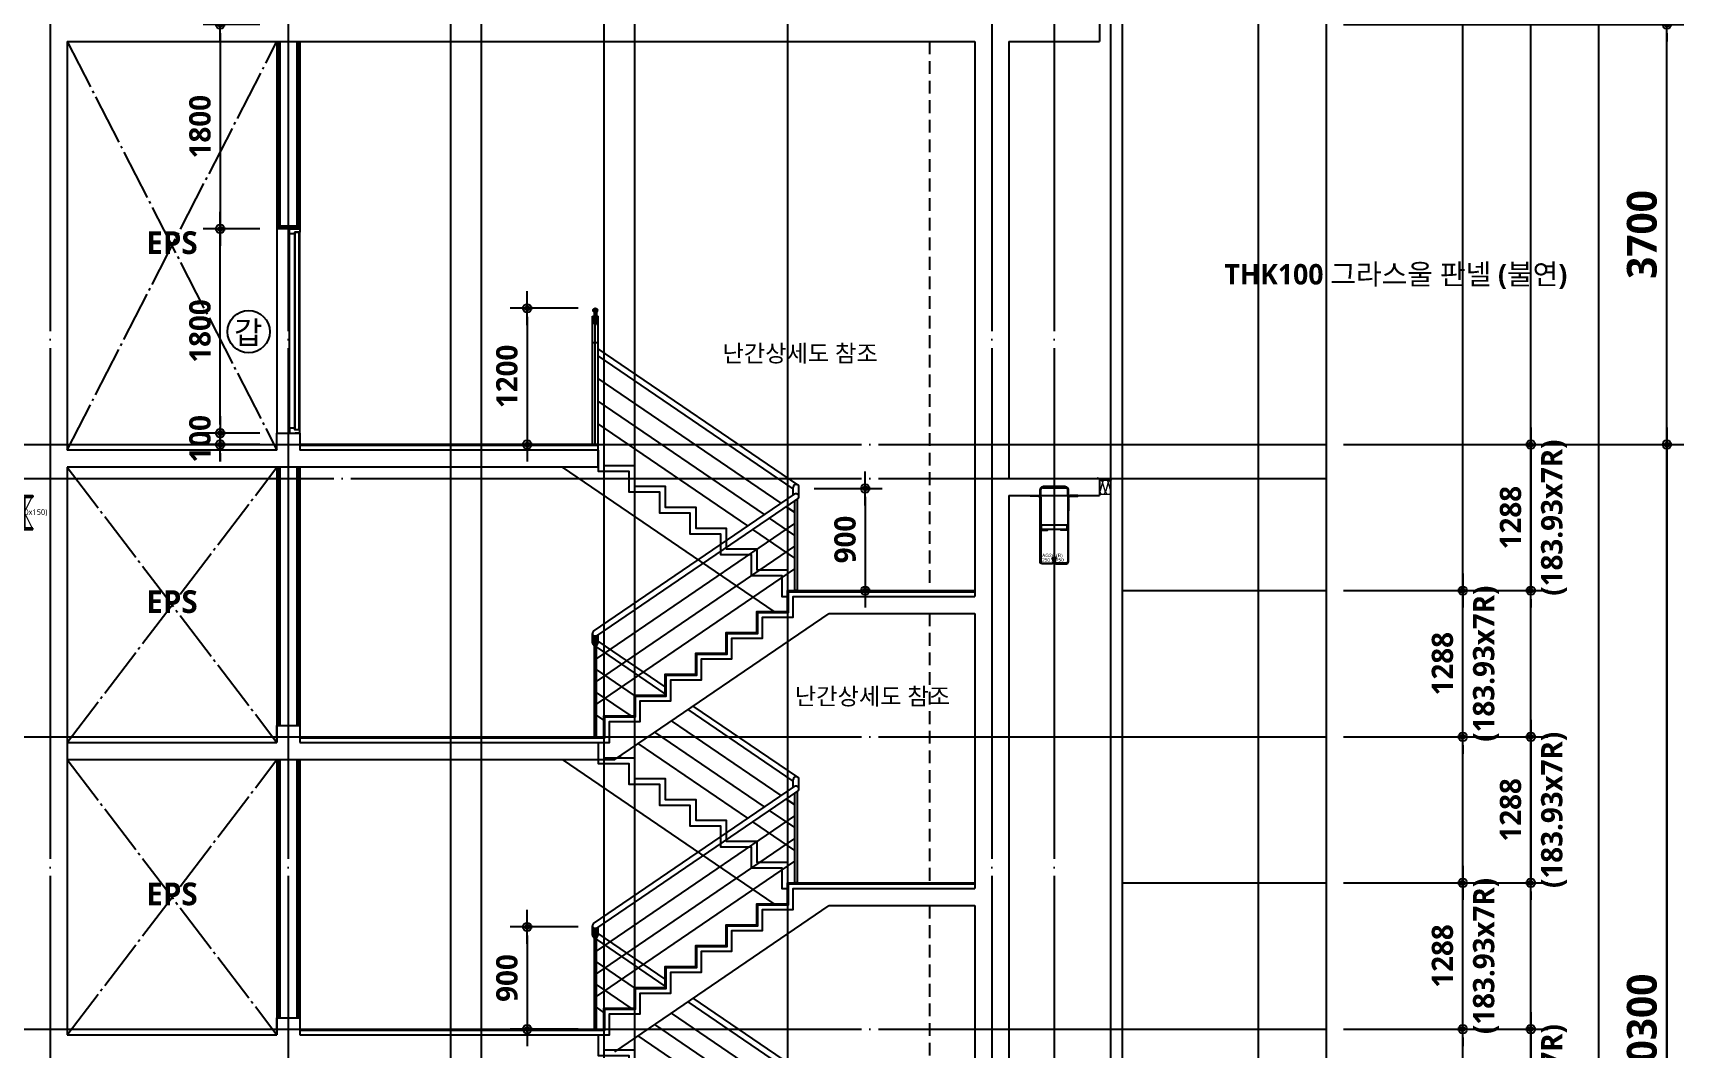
# Model space of a CAD drawing. Header units: millimetres. Extents: x 0 to 356400, y 0 to 68257.
# Drawn here: x 19825 to 34375, y 46675 to 55625 of the extents above; entities that cross this region are included whole.
import ezdxf
from ezdxf.enums import TextEntityAlignment as Align

# ---------------------------------------------------------------- set-up
doc = ezdxf.new("R2010")
doc.units = ezdxf.units.MM
doc.header["$LTSCALE"] = 75
for name, pattern in [('CEN', [62, 60, -1, 0, -1]), ('HID', [2.3, 1.5, -0.8]), ('STD_SHAFT', [7.3, 6, -0.5, 0.3, -0.5])]:
    doc.linetypes.add(name, pattern=pattern)
doc.layers.get('Defpoints').update_dxf_attribs({"color": 161})
for name, color, linetype in [('##좌굴방지', 6, 'Continuous'), ('A-ANNO-LEAD', 4, 'Continuous'), ('A-ANNO-SYMB', 7, 'Continuous'), ('A-ANNO-TEXT1', 7, 'Continuous'), ('A-ANNO-TITL', 7, 'Continuous'), ('A-CEN', 1, 'CEN'), ('A-DOOR', 4, 'Continuous'), ('A-FIN-TYP1', 6, 'Continuous'), ('A-FLOR-GW', 6, 'Continuous'), ('A-FLOR-OPEN-BELO', 6, 'STD_SHAFT'), ('A-FLOR-STRA-SUB', 9, 'Continuous'), ('A-SECT-ELEV', 8, 'Continuous'), ('A-SECT-Hrail1', 8, 'Continuous'), ('A-SECT-Hrail2', 6, 'Continuous'), ('A-SECT-STAIRS', 4, 'Continuous'), ('A-ST-AXIS-CEN', 252, 'CEN'), ('A-ST-AXIS-DIM', 7, 'Continuous'), ('A-ST-CONC', 2, 'Continuous'), ('A-WALL-DRY1', 7, 'Continuous'), ('LEADER', 7, 'Continuous'), ('철골', 2, 'Continuous')]:
    doc.layers.add(name, color=color, linetype=linetype)
doc.layers.add('A-XXXX-INSL2', color=8, linetype='Continuous', lineweight=18)
doc.layers.add('A-XXXX-STL', color=3, linetype='Continuous', lineweight=25)
doc.layers.add('A-XXXX-NPLT', color=144, linetype='Continuous', lineweight=15, plot=False)
for name, color, linetype, plot in [('Defpoint', 161, 'Continuous', False), ('G(그리드1)', 185, 'Continuous', False), ('G(그리드2)', 235, 'Continuous', False)]:
    doc.layers.add(name, color=color, linetype=linetype, plot=plot)
doc.styles.add('2020음성 1차', font='NanumGothicBold.ttf')
doc.styles.add('SH_대대리576', font='')
doc.styles.add('SH_진천_나눔', font='NanumGothicBold.ttf')
doc.styles.get("Standard").update_dxf_attribs({"font": 'arial.ttf'})
doc.styles.add('맑은고딕', font='malgun.ttf')
doc.styles.get('SH_대대리576').set_extended_font_data('NanumGothic', bold=True)
doc.dimstyles.new('SHP 75', dxfattribs={"dimscale": 75, "dimtxt": 3.5, "dimasz": 1, "dimexe": 2, "dimexo": 2, "dimgap": 1, "dimtad": 1, "dimdec": 0, "dimzin": 0, "dimdsep": 46, "dimtxsty": 'SH_대대리576', "dimblk": 'DIMDOT', "dimcen": 0.09, "dimclrd": 256, "dimclre": 256, "dimclrt": 3, "dimadec": 0, "dimazin": 1, "dimtfac": 1, "dimtdec": 0, "dimtix": 1, "dimtmove": 2, "dimatfit": 0, "dimldrblk": 'DIMDOT', "dimfxl": 1, "dimtfillclr": 3, "dimtolj": 1, "dimtzin": 0, "dimlwd": -1, "dimlwe": -1, "dimarcsym": 0})
doc.dimstyles.new('SHP 75 (in)', dxfattribs={"dimscale": 75, "dimtxt": 2.5, "dimasz": 1, "dimexe": 2, "dimexo": 2, "dimgap": 1, "dimtad": 1, "dimdec": 0, "dimzin": 0, "dimdsep": 46, "dimtxsty": 'SH_대대리576', "dimblk": 'DIMDOT', "dimblk1": 'NONE', "dimblk2": 'DIMDOT', "dimcen": 0.09, "dimclrd": 256, "dimclre": 256, "dimclrt": 3, "dimadec": 0, "dimazin": 1, "dimtfac": 1, "dimtdec": 0, "dimtix": 1, "dimtmove": 2, "dimatfit": 0, "dimldrblk": 'DIMDOT', "dimfxl": 1, "dimtfillclr": 3, "dimtolj": 1, "dimtzin": 0, "dimlwd": -1, "dimlwe": -1, "dimarcsym": 0})
pattern_1 = [(45, (-6816.6069, -6684.5902), (-0.25, 0.25), [])]

# ---------------------------------------------------------------- blocks, each defined once
blk = doc.blocks.new('DIMDOT')
at = {"color": 0}
blk.add_line((-2, 0), (2, 0), dxfattribs=at)
for radius in [0.5, 0.25]:
    blk.add_circle((0, 0), radius, dxfattribs=at)
blk = doc.blocks.new('*D5509')
at = {"layer": 'A-ST-AXIS-DIM'}
for p, q in [((31375, 52000), (34375, 52000)), ((34225, 51925), (34225, 41775)), ((31375, 41700), (34375, 41700))]:
    blk.add_line(p, q, dxfattribs=at)
at = {"layer": 'Defpoints', "color": 0}
for p in [(31225, 52000), (31225, 41700), (34225, 41700)]:
    blk.add_point(p, dxfattribs=at)
at = {"layer": 'A-ST-AXIS-DIM', "linetype": 'ByBlock', "xscale": 75, "yscale": 75, "zscale": 75}
for p, rotation in [((34225, 52000), 90), ((34225, 41700), 270)]:
    blk.add_blockref('DIMDOT', p, dxfattribs=dict(at, rotation=rotation))
at = {"layer": 'A-ST-AXIS-DIM', "color": 3, "insert": (34005, 46850), "char_height": 262.5, "attachment_point": 5, "rotation": 90, "style": 'SH_진천_나눔'}
blk.add_mtext('\\A1;10300', dxfattribs=at)
blk = doc.blocks.new('*D5513')
at = {"layer": 'A-ST-AXIS-DIM'}
for p, q in [((33025, 46925), (33025, 47000)), ((31375, 46850), (33175, 46850)), ((33025, 46850), (33025, 45563)), ((31375, 45563), (33175, 45563)), ((33025, 45488), (33025, 45413))]:
    blk.add_line(p, q, dxfattribs=at)
at = {"layer": 'Defpoints', "color": 0}
for p in [(31225, 46850), (31225, 45563), (33025, 45563)]:
    blk.add_point(p, dxfattribs=at)
at = {"layer": 'A-ST-AXIS-DIM', "linetype": 'ByBlock', "xscale": 75, "yscale": 75, "zscale": 75}
for p, rotation in [((33025, 46850), 270), ((33025, 45563), 90)]:
    blk.add_blockref('DIMDOT', p, dxfattribs=dict(at, rotation=rotation))
at = {"layer": 'A-ST-AXIS-DIM', "color": 3, "char_height": 187.5, "attachment_point": 5, "rotation": 90, "style": 'SH_대대리576'}
for s, insert in [('\\A1;(183.93x7R)', (33230, 46206)), ('\\A1;1288', (32847, 46206))]:
    blk.add_mtext(s, dxfattribs=dict(at, insert=insert))
blk = doc.blocks.new('_None')
blk = doc.blocks.new('*D5514')
at = {"layer": 'A-ST-AXIS-DIM'}
for p, q in [((32425, 48213), (32425, 48288)), ((31375, 48138), (32575, 48138)), ((32425, 46850), (32425, 48138)), ((31375, 46850), (32575, 46850)), ((32425, 46775), (32425, 46700))]:
    blk.add_line(p, q, dxfattribs=at)
at = {"layer": 'Defpoints', "color": 0}
for p in [(31225, 48138), (32425, 48138), (31225, 46850)]:
    blk.add_point(p, dxfattribs=at)
at = {"layer": 'A-ST-AXIS-DIM', "linetype": 'ByBlock', "xscale": 75, "yscale": 75, "zscale": 75}
for p, rotation in [((32425, 48138), 270), ((32425, 46850), 90)]:
    blk.add_blockref('DIMDOT', p, dxfattribs=dict(at, rotation=rotation))
at = {"layer": 'A-ST-AXIS-DIM', "color": 3, "char_height": 187.5, "attachment_point": 5, "rotation": 90, "style": 'SH_대대리576'}
for s, insert in [('\\A1;(183.93x7R)', (32630, 47494)), ('\\A1;1288', (32247, 47494))]:
    blk.add_mtext(s, dxfattribs=dict(at, insert=insert))
blk = doc.blocks.new('*D5515')
at = {"layer": 'A-ST-AXIS-DIM'}
for p, q in [((33025, 49500), (33025, 49575)), ((31375, 49425), (33175, 49425)), ((33025, 49425), (33025, 48138)), ((31375, 48138), (33175, 48138)), ((33025, 48063), (33025, 47988))]:
    blk.add_line(p, q, dxfattribs=at)
at = {"layer": 'Defpoints', "color": 0}
for p in [(31225, 49425), (31225, 48138), (33025, 48138)]:
    blk.add_point(p, dxfattribs=at)
at = {"layer": 'A-ST-AXIS-DIM', "linetype": 'ByBlock', "xscale": 75, "yscale": 75, "zscale": 75}
for p, rotation in [((33025, 49425), 270), ((33025, 48138), 90)]:
    blk.add_blockref('DIMDOT', p, dxfattribs=dict(at, rotation=rotation))
at = {"layer": 'A-ST-AXIS-DIM', "color": 3, "char_height": 187.5, "attachment_point": 5, "rotation": 90, "style": 'SH_대대리576'}
for s, insert in [('\\A1;(183.93x7R)', (33230, 48781)), ('\\A1;1288', (32847, 48781))]:
    blk.add_mtext(s, dxfattribs=dict(at, insert=insert))
blk = doc.blocks.new('*D5516')
at = {"layer": 'A-ST-AXIS-DIM'}
for p, q in [((32425, 50788), (32425, 50863)), ((31375, 50713), (32575, 50713)), ((32425, 49425), (32425, 50713)), ((31375, 49425), (32575, 49425)), ((32425, 49350), (32425, 49275))]:
    blk.add_line(p, q, dxfattribs=at)
at = {"layer": 'Defpoints', "color": 0}
for p in [(31225, 50713), (32425, 50713), (31225, 49425)]:
    blk.add_point(p, dxfattribs=at)
at = {"layer": 'A-ST-AXIS-DIM', "linetype": 'ByBlock', "xscale": 75, "yscale": 75, "zscale": 75}
for p, rotation in [((32425, 50713), 270), ((32425, 49425), 90)]:
    blk.add_blockref('DIMDOT', p, dxfattribs=dict(at, rotation=rotation))
at = {"layer": 'A-ST-AXIS-DIM', "color": 3, "char_height": 187.5, "attachment_point": 5, "rotation": 90, "style": 'SH_대대리576'}
for s, insert in [('\\A1;(183.93x7R)', (32630, 50069)), ('\\A1;1288', (32247, 50069))]:
    blk.add_mtext(s, dxfattribs=dict(at, insert=insert))
blk = doc.blocks.new('*D5517')
at = {"layer": 'A-ST-AXIS-DIM'}
for p, q in [((33025, 52075), (33025, 52150)), ((31375, 52000), (33175, 52000)), ((33025, 52000), (33025, 50713)), ((31375, 50713), (33175, 50713)), ((33025, 50638), (33025, 50563))]:
    blk.add_line(p, q, dxfattribs=at)
at = {"layer": 'Defpoints', "color": 0}
for p in [(31225, 52000), (31225, 50713), (33025, 50713)]:
    blk.add_point(p, dxfattribs=at)
at = {"layer": 'A-ST-AXIS-DIM', "linetype": 'ByBlock', "xscale": 75, "yscale": 75, "zscale": 75}
for p, rotation in [((33025, 52000), 270), ((33025, 50713), 90)]:
    blk.add_blockref('DIMDOT', p, dxfattribs=dict(at, rotation=rotation))
at = {"layer": 'A-ST-AXIS-DIM', "color": 3, "char_height": 187.5, "attachment_point": 5, "rotation": 90, "style": 'SH_대대리576'}
for s, insert in [('\\A1;(183.93x7R)', (33230, 51356)), ('\\A1;1288', (32847, 51356))]:
    blk.add_mtext(s, dxfattribs=dict(at, insert=insert))
blk = doc.blocks.new('*D5540')
at = {"layer": 'A-ST-AXIS-DIM'}
for p, q in [((24630, 53200), (24030, 53200)), ((24180, 53125), (24180, 52075)), ((24630, 52000), (24030, 52000))]:
    blk.add_line(p, q, dxfattribs=at)
at = {"layer": 'Defpoints', "color": 0}
for p in [(24780, 53200), (24180, 52000), (24780, 52000)]:
    blk.add_point(p, dxfattribs=at)
at = {"layer": 'A-ST-AXIS-DIM', "linetype": 'ByBlock', "xscale": 75, "yscale": 75, "zscale": 75}
for p, rotation in [((24180, 53200), 90), ((24180, 52000), 270)]:
    blk.add_blockref('DIMDOT', p, dxfattribs=dict(at, rotation=rotation))
at = {"layer": 'A-ST-AXIS-DIM', "color": 3, "insert": (24002, 52600), "char_height": 187.5, "attachment_point": 5, "rotation": 90, "style": 'SH_대대리576'}
blk.add_mtext('\\A1;1200', dxfattribs=at)
blk = doc.blocks.new('*D5541')
at = {"layer": 'A-ST-AXIS-DIM'}
for p, q in [((31375, 55700), (34375, 55700)), ((34225, 52075), (34225, 55625)), ((31375, 52000), (34375, 52000))]:
    blk.add_line(p, q, dxfattribs=at)
at = {"layer": 'Defpoints', "color": 0}
for p in [(31225, 55700), (34225, 55700), (31225, 52000)]:
    blk.add_point(p, dxfattribs=at)
at = {"layer": 'A-ST-AXIS-DIM', "linetype": 'ByBlock', "xscale": 75, "yscale": 75, "zscale": 75}
for p, rotation in [((34225, 55700), 90), ((34225, 52000), 270)]:
    blk.add_blockref('DIMDOT', p, dxfattribs=dict(at, rotation=rotation))
at = {"layer": 'A-ST-AXIS-DIM', "color": 3, "insert": (34005, 53850), "char_height": 262.5, "attachment_point": 5, "rotation": 90, "style": 'SH_진천_나눔'}
blk.add_mtext('\\A1;3700', dxfattribs=at)
blk = doc.blocks.new('*D5542')
at = {"layer": 'A-ST-AXIS-DIM'}
for p, q in [((34225, 56375), (34225, 56450)), ((31375, 56300), (34375, 56300)), ((34225, 56300), (34225, 55700)), ((31375, 55700), (34375, 55700)), ((34225, 55625), (34225, 55550))]:
    blk.add_line(p, q, dxfattribs=at)
at = {"layer": 'Defpoints', "color": 0}
for p in [(31225, 56300), (31225, 55700), (34225, 55700)]:
    blk.add_point(p, dxfattribs=at)
at = {"layer": 'A-ST-AXIS-DIM', "linetype": 'ByBlock', "xscale": 75, "yscale": 75, "zscale": 75}
for p, rotation in [((34225, 56300), 270), ((34225, 55700), 90)]:
    blk.add_blockref('DIMDOT', p, dxfattribs=dict(at, rotation=rotation))
at = {"layer": 'A-ST-AXIS-DIM', "color": 3, "insert": (34005, 56000), "char_height": 262.5, "attachment_point": 5, "rotation": 90, "style": 'SH_진천_나눔'}
blk.add_mtext('\\A1;600', dxfattribs=at)
blk = doc.blocks.new('*D5545')
at = {"layer": 'A-ST-AXIS-DIM'}
for p, q in [((24630, 47750), (24030, 47750)), ((24180, 47675), (24180, 46925)), ((24630, 46850), (24030, 46850))]:
    blk.add_line(p, q, dxfattribs=at)
at = {"layer": 'Defpoints', "color": 0}
for p in [(24780, 47750), (24180, 46850), (24780, 46850)]:
    blk.add_point(p, dxfattribs=at)
at = {"layer": 'A-ST-AXIS-DIM', "linetype": 'ByBlock', "xscale": 75, "yscale": 75, "zscale": 75}
for p, rotation in [((24180, 47750), 90), ((24180, 46850), 270)]:
    blk.add_blockref('DIMDOT', p, dxfattribs=dict(at, rotation=rotation))
at = {"layer": 'A-ST-AXIS-DIM', "color": 3, "insert": (24002, 47300), "char_height": 187.5, "attachment_point": 5, "rotation": 90, "style": 'SH_대대리576'}
blk.add_mtext('\\A1;900', dxfattribs=at)
blk = doc.blocks.new('*D5546')
at = {"layer": 'A-ST-AXIS-DIM'}
for p, q in [((26710, 51613), (27310, 51613)), ((27160, 51538), (27160, 50788)), ((26710, 50713), (27310, 50713))]:
    blk.add_line(p, q, dxfattribs=at)
at = {"layer": 'Defpoints', "color": 0}
for p in [(26560, 51613), (26560, 50713), (27160, 50713)]:
    blk.add_point(p, dxfattribs=at)
at = {"layer": 'A-ST-AXIS-DIM', "linetype": 'ByBlock', "xscale": 75, "yscale": 75, "zscale": 75}
for p, rotation in [((27160, 51613), 90), ((27160, 50713), 270)]:
    blk.add_blockref('DIMDOT', p, dxfattribs=dict(at, rotation=rotation))
at = {"layer": 'A-ST-AXIS-DIM', "color": 3, "insert": (26982, 51163), "char_height": 187.5, "attachment_point": 5, "rotation": 90, "style": 'SH_대대리576'}
blk.add_mtext('\\A1;900', dxfattribs=at)
blk = doc.blocks.new('G$C21FA9DC6')
at = {"layer": 'A-XXXX-NPLT'}
for p, q in [((135, 300), (285, 0)), ((135, 0), (285, 300))]:
    blk.add_line(p, q, dxfattribs=at)
at = {"layer": '철골', "ltscale": 3}
for p, q in [((135, 300), (285, 300)), ((135, 300), (135, 287)), ((285, 300), (285, 287)), ((206, 287), (135, 287)), ((206, 13), (206, 287)), ((214, 13), (214, 287)), ((214, 287), (285, 287)), ((206, 13), (135, 13)), ((135, 0), (135, 13)), ((135, 0), (285, 0)), ((285, 13), (214, 13)), ((285, 0), (285, 13))]:
    blk.add_line(p, q, dxfattribs=at)
at = {"layer": 'A-XXXX-NPLT', "style": '맑은고딕'}
blk.add_text('SB0(300x150)', height=50, dxfattribs=at).set_placement((206, 150), align=Align.MIDDLE)
blk = doc.blocks.new('G$CC3CFE1D9')
at = {"layer": 'A-DOOR'}
for p, q in [((0, 1755), (0, 1800)), ((0, 0), (0, 1755)), ((47, 45), (47, 1770)), ((87, 30), (87, 1770)), ((90, 0), (90, 1770)), ((0, 45), (0, 0))]:
    blk.add_line(p, q, dxfattribs=at)
for points in [[(0, 1800), (90, 1800), (90, 1770), (47, 1770), (47, 1755), (0, 1755)], [(49, 30), (49, 1770), (87, 1770)], [(49, 30), (49, 1770), (87, 1770)], [(0, 0), (90, 0), (90, 30), (47, 30), (47, 45), (0, 45)], [(87, 0), (49, 0)], [(87, 0), (49, 0)]]:
    blk.add_lwpolyline(points, dxfattribs=at)
blk = doc.blocks.new('*D6727')
at = {"layer": 'A-ST-AXIS-DIM'}
for p, q in [((21475, 52175), (21475, 52250)), ((21825, 52100), (21325, 52100)), ((21475, 52100), (21475, 52000)), ((21825, 52000), (21325, 52000)), ((21475, 51925), (21475, 51850))]:
    blk.add_line(p, q, dxfattribs=at)
at = {"layer": 'Defpoints', "color": 0}
for p in [(21975, 52100), (21475, 52000), (21975, 52000)]:
    blk.add_point(p, dxfattribs=at)
at = {"layer": 'A-ST-AXIS-DIM', "linetype": 'ByBlock', "xscale": 75, "yscale": 75, "zscale": 75}
for p, rotation in [((21475, 52100), 270), ((21475, 52000), 90)]:
    blk.add_blockref('DIMDOT', p, dxfattribs=dict(at, rotation=rotation))
at = {"layer": 'A-ST-AXIS-DIM', "color": 3, "insert": (21297, 52050), "char_height": 187.5, "attachment_point": 5, "rotation": 90, "style": 'SH_대대리576'}
blk.add_mtext('\\A1;100', dxfattribs=at)
blk = doc.blocks.new('*D6730')
at = {"layer": 'A-ST-AXIS-DIM'}
for p, q in [((21825, 53900), (21325, 53900)), ((21475, 52175), (21475, 53825)), ((21825, 52100), (21325, 52100))]:
    blk.add_line(p, q, dxfattribs=at)
at = {"layer": 'Defpoints', "color": 0}
for p in [(21475, 53900), (21975, 53900), (21975, 52100)]:
    blk.add_point(p, dxfattribs=at)
at = {"layer": 'A-ST-AXIS-DIM', "linetype": 'ByBlock', "xscale": 75, "yscale": 75, "zscale": 75}
for p, rotation in [((21475, 53900), 90), ((21475, 52100), 270)]:
    blk.add_blockref('DIMDOT', p, dxfattribs=dict(at, rotation=rotation))
at = {"layer": 'A-ST-AXIS-DIM', "color": 3, "insert": (21297, 53000), "char_height": 187.5, "attachment_point": 5, "rotation": 90, "style": 'SH_대대리576'}
blk.add_mtext('\\A1;1800', dxfattribs=at)
blk = doc.blocks.new('*D6731')
at = {"layer": 'A-ST-AXIS-DIM'}
for p, q in [((21825, 55700), (21325, 55700)), ((21475, 55625), (21475, 53975)), ((21825, 53900), (21325, 53900))]:
    blk.add_line(p, q, dxfattribs=at)
at = {"layer": 'Defpoints', "color": 0}
for p in [(21975, 55700), (21475, 53900), (21975, 53900)]:
    blk.add_point(p, dxfattribs=at)
at = {"layer": 'A-ST-AXIS-DIM', "linetype": 'ByBlock', "xscale": 75, "yscale": 75, "zscale": 75}
for p, rotation in [((21475, 55700), 90), ((21475, 53900), 270)]:
    blk.add_blockref('DIMDOT', p, dxfattribs=dict(at, rotation=rotation))
at = {"layer": 'A-ST-AXIS-DIM', "color": 3, "insert": (21297, 54800), "char_height": 187.5, "attachment_point": 5, "rotation": 90, "style": 'SH_대대리576'}
blk.add_mtext('\\A1;1800', dxfattribs=at)
blk = doc.blocks.new('갑종 TEXT100')
at = {"layer": 'A-ANNO-SYMB'}
blk.add_circle((0, 0), 280, dxfattribs=at)
at = {"layer": 'A-ANNO-TITL', "style": '2020음성 1차'}
blk.add_text('갑 ', height=300, dxfattribs=at).set_placement((46, -10), align=Align.MIDDLE_CENTER)
blk = doc.blocks.new('G$C6436FE37')
h = blk.add_hatch()
h.set_pattern_fill('ANSI31', color=252, scale=0.1, angle=45, style=0)
h.set_pattern_definition(pattern_1)
h.paths.add_polyline_path([(84, 594), (84, 629), (90, 629), (90, 594)])
h = blk.add_hatch()
h.set_pattern_fill('ANSI31', color=252, scale=0.1, angle=45, style=0)
h.set_pattern_definition(pattern_1)
h.paths.add_polyline_path([(184, 675), (234, 675), (234, 669), (184, 669)])
h = blk.add_hatch()
h.set_pattern_fill('ANSI31', color=252, scale=0.1, angle=45, style=0)
h.set_pattern_definition(pattern_1)
h.paths.add_polyline_path([(334, 594), (334, 629), (328, 629), (328, 594)])
at = {"layer": '##좌굴방지'}
for points in [[(328, 302), (90, 302), (90, 296), (150, 296), (150, 302)], [(98, 302), (98, 342), (320, 342), (320, 302)], [(328, 302), (328, 296), (268, 296), (268, 302)]]:
    blk.add_lwpolyline(points, dxfattribs=at)
at = {"color": 2, "linetype": 'Continuous'}
for p, q in [((84, 594), (84, 654)), ((84, 594), (90, 594)), ((90, 594), (90, 654)), ((105, 675), (313, 675)), ((105, 669), (313, 669)), ((328, 594), (328, 654)), ((334, 594), (328, 594)), ((334, 594), (334, 654))]:
    blk.add_line(p, q, dxfattribs=at)
at = {"color": 3, "linetype": 'Continuous'}
for p, q in [((109, 675), (109, 684)), ((109, 684), (309, 684)), ((109, 675), (309, 675)), ((309, 675), (309, 684))]:
    blk.add_line(p, q, dxfattribs=at)
at = {"color": 7, "linetype": 'Continuous'}
for p, q in [((84, 575), (84, 465)), ((334, 575), (334, 465))]:
    blk.add_line(p, q, dxfattribs=at)
at = {"color": 2, "linetype": 'Continuous'}
for points in [[(191, 54), (196, 56), (208, 24, -0.520567), (191, 0), (102, 0, -0.414214), (84, 18), (84, 580, 0.413373), (70, 594), (0, 594), (0, 600), (70, 600, -0.413938), (90, 580), (90, 18, 0.414214), (102, 6), (191, 6, 0.520567), (202, 22)], [(227, 54), (222, 56), (210, 24, 0.520567), (227, 0), (316, 0, 0.414214), (334, 18), (334, 580, -0.413373), (348, 594), (418, 594), (418, 600), (348, 600, 0.413938), (328, 580), (328, 18, -0.414214), (316, 6), (227, 6, -0.520567), (216, 22)]]:
    blk.add_lwpolyline(points, format="xyb", close=True, dxfattribs=at)
for centre, radius, start, end in [((105, 654), 21, 90, 180), ((105, 654), 15, 90, 180), ((313, 654), 21, 0, 90), ((313, 654), 15, 0, 90)]:
    blk.add_arc(centre, radius, start, end, dxfattribs=at)
at = {"layer": 'Defpoint', "linetype": 'Continuous'}
for s, p in [('AG2A (R)', (102, 73)), ('250 X 750', (102, 33))]:
    blk.add_text(s, height=30, dxfattribs=at).set_placement(p, align=Align.MIDDLE_LEFT)

msp = doc.modelspace()

# ---------------------------------------------------------------- linework, layer by layer
at = {"layer": 'A-ANNO-LEAD'}
msp.add_lwpolyline([(29425, 53500, 0, 46.9, 0), (29565.6, 53500, 0, 0, 0), (30325, 53500, 0, 0, 0)], format="xyseb", dxfattribs=at)
at = {"layer": 'A-CEN'}
for p, q in [((19975, 57500), (19975, 9200)), ((22075, 57500), (22075, 9200)), ((28275, 57500), (28275, 9200)), ((13325, 52000), (31225, 52000)), ((13325, 51700), (31225, 51700)), ((29425, 50712.5), (31225, 50712.5)), ((13325, 49425), (31225, 49425)), ((29425, 48137.5), (31225, 48137.5)), ((13325, 46850), (31225, 46850))]:
    msp.add_line(p, q, dxfattribs=at)
at = {"layer": 'A-FIN-TYP1'}
for p, q in [((24805, 52000), (22175, 52000)), ((24805, 51991), (22175, 51991)), ((24805, 51991), (24805, 52000))]:
    msp.add_line(p, q, dxfattribs=at)
for points in [[(22175, 49425), (24855, 49425), (24855, 49608.9), (25125, 49608.9), (25125, 49792.9), (25395, 49792.9), (25395, 49976.8), (25665, 49976.8), (25665, 50160.7), (25935, 50160.7), (25935, 50344.6), (26205, 50344.6), (26205, 50528.6), (26475, 50528.6), (26475, 50712.5), (28125, 50712.5)], [(22175, 49416), (24864, 49416), (24864, 49599.9), (25134, 49599.9), (25134, 49783.9), (25404, 49783.9), (25404, 49967.8), (25674, 49967.8), (25674, 50151.7), (25944, 50151.7), (25944, 50335.6), (26214, 50335.6), (26214, 50519.6), (26484, 50519.6), (26484, 50703.5), (28125, 50703.5)], [(22175, 46850), (24855, 46850), (24855, 47033.9), (25125, 47033.9), (25125, 47217.9), (25395, 47217.9), (25395, 47401.8), (25665, 47401.8), (25665, 47585.7), (25935, 47585.7), (25935, 47769.6), (26205, 47769.6), (26205, 47953.6), (26475, 47953.6), (26475, 48137.5), (28125, 48137.5)], [(22175, 46841), (24864, 46841), (24864, 47024.9), (25134, 47024.9), (25134, 47208.9), (25404, 47208.9), (25404, 47392.8), (25674, 47392.8), (25674, 47576.7), (25944, 47576.7), (25944, 47760.6), (26214, 47760.6), (26214, 47944.6), (26484, 47944.6), (26484, 48128.5), (28125, 48128.5)]]:
    msp.add_lwpolyline(points, dxfattribs=at)
at = {"layer": 'A-FLOR-GW'}
msp.add_lwpolyline([(29325, 21700), (29325, 56200), (29025, 56200), (29025, 56300), (29425, 56300), (29425, 21700)], dxfattribs=at)
at = {"layer": 'A-FLOR-OPEN-BELO'}
for p, q in [((20125, 51950), (21975, 55550)), ((20125, 55550), (21975, 51950)), ((20125, 49375), (21975, 51800)), ((20125, 51800), (21975, 49375)), ((20125, 46800), (21975, 49225)), ((20125, 49225), (21975, 46800))]:
    msp.add_line(p, q, dxfattribs=at)
at = {"layer": 'A-FLOR-OPEN-BELO', "linetype": 'HID'}
for p, q in [((27725, 55550), (27725, 50712.5)), ((27725, 50512.5), (27725, 48137.5)), ((27725, 47937.5), (27725, 45562.5))]:
    msp.add_line(p, q, dxfattribs=at)
at = {"layer": 'A-FLOR-STRA-SUB', "color": 250}
msp.add_lwpolyline([(25000, 49258.2), (25000, 49241.1), (24980, 49241.1), (24980, 49244.6)], dxfattribs=at)
at = {"layer": 'A-SECT-ELEV'}
msp.add_line((21975, 53900), (21975, 52100), dxfattribs=at)
at = {"layer": 'A-SECT-Hrail1'}
for p, q in [((26564.1, 51643.8), (24805, 52842.1)), ((26525, 51609.9), (24805, 52781.6)), ((26418.8, 51482.3), (24805, 52581.6)), ((26272, 51382.3), (24805, 52381.6)), ((26125.2, 51282.3), (24805, 52181.6)), ((26540, 51399.7), (26463.2, 51452)), ((26540, 50999.7), (26169.6, 51252)), ((26540, 51199.7), (26316.4, 51352)), ((24755, 50253.9), (24755, 50335.6)), ((24770, 50230.4), (24765.9, 50233.2)), ((25395, 49804.7), (24790, 50216.8)), ((24805, 50253.9), (24805, 50322.4)), ((25395, 49865.2), (24805, 50267.1)), ((25125, 49788.6), (24790, 50016.8)), ((25095.2, 49608.9), (24790, 49816.8)), ((24855, 49572.5), (24790, 49616.8)), ((26525, 49034.9), (25598.6, 49666)), ((26564.1, 49068.8), (25643, 49696.2)), ((26418.8, 48907.3), (25451.8, 49566)), ((26125.2, 48707.3), (25158.2, 49366)), ((26272, 48807.3), (25305, 49466)), ((26540, 48624.7), (26316.4, 48777)), ((26540, 48824.7), (26463.2, 48877)), ((26540, 48424.7), (26169.6, 48677)), ((24755, 47678.9), (24755, 47760.6)), ((24805, 47678.9), (24805, 47747.4)), ((24770, 47655.4), (24765.9, 47658.2)), ((25395, 47229.7), (24790, 47641.8)), ((25395, 47290.2), (24805, 47692.1)), ((25125, 47213.6), (24790, 47441.8)), ((25095.2, 47033.9), (24790, 47241.8)), ((24855, 46997.5), (24790, 47041.8)), ((26525, 46459.9), (25598.6, 47091)), ((26564.1, 46493.8), (25643, 47121.2)), ((26272, 46232.3), (25305, 46891)), ((26418.8, 46332.3), (25451.8, 46991)), ((26125.2, 46132.3), (25158.2, 46791))]:
    msp.add_line(p, q, dxfattribs=at)
for points in [[(24770, 50312.7), (24770, 50231), (24770, 50230.4), (24770, 49425), (24790, 49425), (24790, 50216.8), (24790, 50231), (24790, 50312.7, -0.2087122)], [(24770, 47737.7), (24770, 47656), (24770, 47655.4), (24770, 46850), (24790, 46850), (24790, 47641.8), (24790, 47656), (24790, 47737.7, -0.2087122)]]:
    msp.add_lwpolyline(points, format="xyb", close=True, dxfattribs=at)
for centre, start, end in [((24780, 50253.9), 180, 246.42182), ((24780, 50253.9), 293.57818, 0), ((24780, 47678.9), 180, 246.42182), ((24780, 47678.9), 293.57818, 0)]:
    msp.add_arc(centre, 25, start, end, dxfattribs=at)
at = {"layer": 'A-SECT-Hrail2'}
for p, q in [((24755, 53130), (24805, 53130)), ((24755, 52000), (24755, 53130)), ((24770, 53164.8), (24770, 53130)), ((24770, 53130), (24770, 53060)), ((24780, 52000), (24780, 53200)), ((24790, 53164.8), (24790, 53130)), ((24790, 53130), (24790, 53060)), ((24805, 52000), (24805, 53130)), ((24770, 53060), (24790, 53060)), ((24765.9, 50356.3), (26535.9, 51562)), ((24794.1, 50315), (26564.1, 51520.7)), ((26525, 51554.6), (26525, 51623.1)), ((26575, 51554.6), (26575, 51623.1)), ((24790, 50112.2), (26540, 51304.3)), ((24790, 49912.2), (26540, 51104.3)), ((24790, 49712.2), (26540, 50904.3)), ((26525, 48979.6), (26525, 49048.1)), ((26575, 48979.6), (26575, 49048.1)), ((24765.9, 47781.3), (26535.9, 48987)), ((24794.1, 47740), (26564.1, 48945.7)), ((24790, 47537.2), (26540, 48729.3)), ((24790, 47337.2), (26540, 48529.3)), ((24790, 47137.2), (26540, 48329.3))]:
    msp.add_line(p, q, dxfattribs=at)
for points in [[(24755, 52900), (24805, 52900)], [(26525, 51557.4), (26525, 51622.4)], [(26575, 51541.4), (26575, 51623.1)], [(26525, 48982.4), (26525, 49047.4)], [(26575, 48966.4), (26575, 49048.1)]]:
    msp.add_lwpolyline(points, dxfattribs=at)
for points in [[(26540, 51504.3), (26560, 51517.9), (26560, 50712.5), (26540, 50712.5)], [(26540, 48929.3), (26560, 48942.9), (26560, 48137.5), (26540, 48137.5)]]:
    msp.add_lwpolyline(points, close=True, dxfattribs=at)
for radius in [19, 14.4]:
    msp.add_circle((24780, 53181), radius, dxfattribs=at)
for centre, start, end in [((26550, 51623.1), 0, 180), ((26550, 51541.4), 304.26335, 124.26335), ((24780, 50335.6), 124.26335, 304.26335), ((26550, 49048.1), 0, 180), ((26550, 48966.4), 304.26335, 124.26335), ((24780, 47760.6), 124.26335, 304.26335)]:
    msp.add_arc(centre, 25, start, end, dxfattribs=at)
at = {"layer": 'A-SECT-STAIRS'}
for p, q in [((24805, 51950), (24805, 51991)), ((24488.8, 51800), (26355.2, 50528.6)), ((24488.8, 49225), (26355.2, 47953.6))]:
    msp.add_line(p, q, dxfattribs=at)
for points in [[(24805, 52000), (24855, 52000), (24855, 51816.1), (25125, 51816.1), (25125, 51632.1), (25395, 51632.1), (25395, 51448.2), (25665, 51448.2), (25665, 51264.3), (25935, 51264.3), (25935, 51080.4), (26205, 51080.4), (26205, 50896.4), (26475, 50896.4), (26475, 50712.5)], [(24805, 51950), (24805, 51766.1), (25075, 51766.1), (25075, 51582.1), (25345, 51582.1), (25345, 51398.2), (25615, 51398.2), (25615, 51214.3), (25885, 51214.3), (25885, 51030.4), (26155, 51030.4), (26155, 50846.4), (26425, 50846.4), (26425, 50662.5), (26475, 50662.5)], [(24805, 49375), (24805, 49191.1), (25075, 49191.1), (25075, 49007.1), (25345, 49007.1), (25345, 48823.2), (25615, 48823.2), (25615, 48639.3), (25885, 48639.3), (25885, 48455.4), (26155, 48455.4), (26155, 48271.4), (26425, 48271.4), (26425, 48087.5), (26475, 48087.5)], [(24855, 49425), (24855, 49241.1), (25125, 49241.1), (25125, 49057.1), (25395, 49057.1), (25395, 48873.2), (25665, 48873.2), (25665, 48689.3), (25935, 48689.3), (25935, 48505.4), (26205, 48505.4), (26205, 48321.4), (26475, 48321.4), (26475, 48137.5)], [(24805, 46800), (24805, 46616.1), (25075, 46616.1), (25075, 46432.1), (25345, 46432.1), (25345, 46248.2), (25615, 46248.2), (25615, 46064.3), (25885, 46064.3), (25885, 45880.4), (26155, 45880.4), (26155, 45696.4), (26425, 45696.4), (26425, 45512.5), (26475, 45512.5)], [(24855, 46850), (24855, 46666.1), (25125, 46666.1), (25125, 46482.1), (25395, 46482.1), (25395, 46298.2), (25665, 46298.2), (25665, 46114.3), (25935, 46114.3), (25935, 45930.4), (26205, 45930.4), (26205, 45746.4), (26475, 45746.4), (26475, 45562.5)]]:
    msp.add_lwpolyline(points, dxfattribs=at)
at = {"layer": 'A-ST-AXIS-CEN'}
msp.add_line((28825, 57500), (28825, 9200), dxfattribs=at)
at = {"layer": 'A-ST-CONC'}
for p, q in [((29225, 56200), (29225, 55550)), ((20125, 55550), (28125, 55550)), ((20125, 55550), (20125, 51950)), ((28125, 55550), (28125, 50662.5)), ((28425, 55550), (28425, 51700)), ((28425, 55550), (29225, 55550)), ((21975, 51950), (20125, 51950)), ((24805, 51950), (22175, 51950)), ((24805, 51800), (24805, 51950)), ((24805, 51800), (20125, 51800)), ((20125, 51800), (20125, 46800)), ((28425, 51700), (29225, 51700)), ((29225, 51700), (29225, 51550)), ((28425, 51550), (29225, 51550)), ((28425, 51550), (28425, 41550)), ((26525, 50662.5), (28125, 50662.5)), ((24951.2, 49225), (26841.2, 50512.5)), ((26841.2, 50512.5), (28125, 50512.5)), ((28125, 50512.5), (28125, 48087.5)), ((20125, 49225), (24951.2, 49225)), ((26525, 48087.5), (28125, 48087.5)), ((24951.2, 46650), (26841.2, 47937.5)), ((26841.2, 47937.5), (28125, 47937.5)), ((28125, 47937.5), (28125, 45512.5))]:
    msp.add_line(p, q, dxfattribs=at)
for points in [[(21975, 51950), (21975, 52100), (22175, 52100), (22175, 51950)], [(22175, 49375), (24905, 49375), (24905, 49558.9), (25175, 49558.9), (25175, 49742.9), (25445, 49742.9), (25445, 49926.8), (25715, 49926.8), (25715, 50110.7), (25985, 50110.7), (25985, 50294.6), (26255, 50294.6), (26255, 50478.6), (26525, 50478.6), (26525, 50662.5), (28125, 50662.5)], [(21975, 49375), (21975, 49525), (22175, 49525), (22175, 49375)], [(20125, 49375), (21975, 49375)], [(22175, 46800), (24905, 46800), (24905, 46983.9), (25175, 46983.9), (25175, 47167.9), (25445, 47167.9), (25445, 47351.8), (25715, 47351.8), (25715, 47535.7), (25985, 47535.7), (25985, 47719.6), (26255, 47719.6), (26255, 47903.6), (26525, 47903.6), (26525, 48087.5), (28125, 48087.5)], [(21975, 46800), (21975, 46950), (22175, 46950), (22175, 46800)], [(20125, 46800), (21975, 46800)]]:
    msp.add_lwpolyline(points, dxfattribs=at)
at = {"layer": 'A-WALL-DRY1'}
for p, q in [((21975, 55550), (21975, 53900)), ((21987.5, 55550), (21987.5, 53912.5)), ((22000, 55550), (22000, 53925)), ((22150, 55550), (22150, 53925)), ((22162.5, 55550), (22162.5, 53912.5)), ((22175, 55550), (22175, 53900)), ((22175, 53900), (21975, 53900)), ((22162.5, 53912.5), (21987.5, 53912.5)), ((22150, 53925), (22000, 53925)), ((21975, 51800), (21975, 49375)), ((21987.5, 51800), (21987.5, 49525)), ((22000, 51800), (22000, 49525)), ((22150, 51800), (22150, 49525)), ((22162.5, 51800), (22162.5, 49525)), ((22175, 51800), (22175, 49375)), ((21975, 49225), (21975, 46800)), ((21987.5, 49225), (21987.5, 46950)), ((22000, 49225), (22000, 46950)), ((22150, 49225), (22150, 46950)), ((22162.5, 49225), (22162.5, 46950)), ((22175, 49225), (22175, 46800))]:
    msp.add_line(p, q, dxfattribs=at)
at = {"layer": 'A-XXXX-INSL2'}
msp.add_line((29225, 51562), (29325, 51562), dxfattribs=at)
msp.add_lwpolyline([(29226.5, 51687, -0.509267), (29248.6, 51656.7), (29229.4, 51592.3, 1.37259), (29273.6, 51592.3), (29254.4, 51656.7, -1.37259), (29298.6, 51656.7), (29279.4, 51592.3, 1.37259), (29323.6, 51592.3), (29304.4, 51656.7, -0.4882903), (29325, 51687)], format="xyb", dxfattribs=at)
at = {"layer": 'A-XXXX-STL'}
for p, q in [((29211.9, 51703.5), (29207.4, 51703.5)), ((29207.4, 51703.5), (29208.7, 51701.5)), ((29208.7, 51701.5), (29209.6, 51693.6)), ((29210.5, 51701.5), (29209.6, 51693.6)), ((29211.9, 51703.5), (29210.5, 51701.5))]:
    msp.add_line(p, q, dxfattribs=at)
at = {"layer": 'A-XXXX-STL', "const_width": 3}
msp.add_lwpolyline([(29195, 51700), (29225, 51700), (29225, 51560.6), (29283, 51560.6)], dxfattribs=at)
at = {"layer": 'A-XXXX-STL'}
msp.add_lwpolyline([(29325, 51687), (29226.5, 51687), (29226.5, 51700), (29228.5, 51700), (29228.5, 51689), (29323, 51689), (29323, 51700), (29325, 51700)], close=True, dxfattribs=at)
at = {"layer": 'G(그리드1)'}
for points in [[(34225, 59900), (7625, 59900), (7625, 6800), (34225, 6800)], [(34225, 59900), (10325, 59900), (10325, 6800), (34225, 6800)], [(33625, 59300), (10925, 59300), (10925, 7400), (33625, 7400)], [(33025, 58700), (11525, 58700), (11525, 8000), (33025, 8000)], [(32425, 58100), (12125, 58100), (12125, 8600), (32425, 8600)], [(31225, 57500), (13325, 57500), (13325, 9200), (31225, 9200)]]:
    msp.add_lwpolyline(points, close=True, dxfattribs=at)
at = {"layer": 'G(그리드2)'}
for p, q in [((23505, 59300), (23505, 17700)), ((23775, 59300), (23775, 9200)), ((24855, 59300), (24855, 20100)), ((25125, 59300), (25125, 9200)), ((26475, 59300), (26475, 9200))]:
    msp.add_line(p, q, dxfattribs=at)
msp.add_lwpolyline([(30625, 56900), (13925, 56900), (13925, 9800), (30625, 9800)], close=True, dxfattribs=at)
at = {"layer": 'LEADER'}
for points in [[(25380.1, 52474.1, 0, 40, 0), (25440.1, 52578, 0, 0, 0), (25565, 52794.4, 0, 0, 0), (25865, 52794.4, 0, 0, 0)], [(26017.8, 49452.8, 0, 40, 0), (26077.8, 49556.8, 0, 0, 0), (26202.7, 49773.1, 0, 0, 0), (26502.7, 49773.1, 0, 0, 0)]]:
    msp.add_lwpolyline(points, format="xyseb", dxfattribs=at)

# ---------------------------------------------------------------- block references
for name, p in [('G$CC3CFE1D9', (22085, 52100)), ('G$C21FA9DC6', (19539.6, 51250)), ('G$C6436FE37', (28616, 50950))]:
    msp.add_blockref(name, p)
at = {"xscale": 0.6666666666666666, "yscale": 0.6666666666666666, "zscale": 0.6666666666666666}
msp.add_blockref('갑종 TEXT100', (21725, 52994), dxfattribs=at)

# ---------------------------------------------------------------- texts
at = {"layer": 'A-ANNO-TEXT1', "style": 'SH_진천_나눔'}
for p in [(21050, 53778.4), (21050, 50615.9), (21050, 48040.9)]:
    msp.add_text('EPS', height=200, dxfattribs=at).set_placement(p, align=Align.MIDDLE_CENTER)
at = {"layer": 'A-ANNO-TEXT1', "style": '2020음성 1차'}
msp.add_text('THK100 그라스울 판넬 (불연)', height=180, dxfattribs=at).set_placement((30325, 53500), align=Align.MIDDLE_LEFT)
at = {"layer": 'A-ANNO-TEXT1', "style": 'SH_진천_나눔'}
for p in [(25901.3, 52728.2), (26539.1, 49706.9)]:
    msp.add_text('난간상세도 참조', height=150, dxfattribs=at).set_placement(p)

# ---------------------------------------------------------------- dimensions: what is measured, and where the dimension line sits
at = {"layer": 'A-ST-AXIS-DIM'}
for base, p1, p2, angle, dimstyle, override, picture, middle in [((34225, 55700), (31225, 56300), (31225, 55700), 90, 'SHP 75', {"dimtxsty": 'SH_진천_나눔', "dimldrblk": 'DIMDOT'}, '*D5542', (34005.1, 56000)), ((21475, 53900), (21975, 55700), (21975, 53900), 90, 'SHP 75 (in)', {"dimtxsty": 'SH_대대리576', "dimldrblk": 'DIMDOT'}, '*D6731', (21296.5, 54800)), ((34225, 55700), (31225, 52000), (31225, 55700), 270, 'SHP 75', {"dimtxsty": 'SH_진천_나눔', "dimldrblk": 'DIMDOT'}, '*D5541', (34005.1, 53850)), ((21475, 53900), (21975, 52100), (21975, 53900), 270, 'SHP 75 (in)', {"dimtxsty": 'SH_대대리576', "dimldrblk": 'DIMDOT'}, '*D6730', (21296.5, 53000)), ((24180, 52000), (24780, 53200), (24780, 52000), 90, 'SHP 75 (in)', {"dimtxsty": 'SH_대대리576', "dimldrblk": 'DIMDOT'}, '*D5540', (24001.9, 52600)), ((21475, 52000), (21975, 52100), (21975, 52000), 90, 'SHP 75 (in)', {"dimtxsty": 'SH_대대리576', "dimldrblk": 'DIMDOT'}, '*D6727', (21297.2, 52050)), ((34225, 41700), (31225, 52000), (31225, 41700), 90, 'SHP 75', {"dimtxsty": 'SH_진천_나눔', "dimldrblk": 'DIMDOT'}, '*D5509', (34005.1, 46850)), ((27160, 50712.5), (26560, 51612.5), (26560, 50712.5), 90, 'SHP 75 (in)', {"dimtxsty": 'SH_대대리576', "dimldrblk": 'DIMDOT'}, '*D5546', (26981.5, 51162.5)), ((24180, 46850), (24780, 47750), (24780, 46850), 90, 'SHP 75 (in)', {"dimtxsty": 'SH_대대리576', "dimldrblk": 'DIMDOT'}, '*D5545', (24001.5, 47300))]:
    dim = msp.add_linear_dim(base=base, p1=p1, p2=p2, angle=angle, dimstyle=dimstyle, override=override, dxfattribs=at)
    dim.commit()
    dim.dimension.update_dxf_attribs({"geometry": picture, "text_midpoint": middle})
for base, p1, p2, angle, picture, middle in [((33025, 50712.5), (31225, 52000), (31225, 50712.5), 90, '*D5517', (33025, 51356.25)), ((32425, 50712.5), (31225, 49425), (31225, 50712.5), 270, '*D5516', (32425, 50068.75)), ((33025, 48137.5), (31225, 49425), (31225, 48137.5), 90, '*D5515', (33025, 48781.25)), ((32425, 48137.5), (31225, 46850), (31225, 48137.5), 270, '*D5514', (32425, 47493.75)), ((33025, 45562.5), (31225, 46850), (31225, 45562.5), 90, '*D5513', (33025, 46206.25))]:
    dim = msp.add_linear_dim(base=base, p1=p1, p2=p2, angle=angle, text='<>\\X(183.93x7R)', dimstyle='SHP 75 (in)', override={"dimtxsty": 'SH_대대리576', "dimldrblk": 'DIMDOT'}, dxfattribs=at)
    dim.commit()
    dim.dimension.update_dxf_attribs({"geometry": picture, "text_midpoint": middle})

doc.saveas('drawing.dxf')
